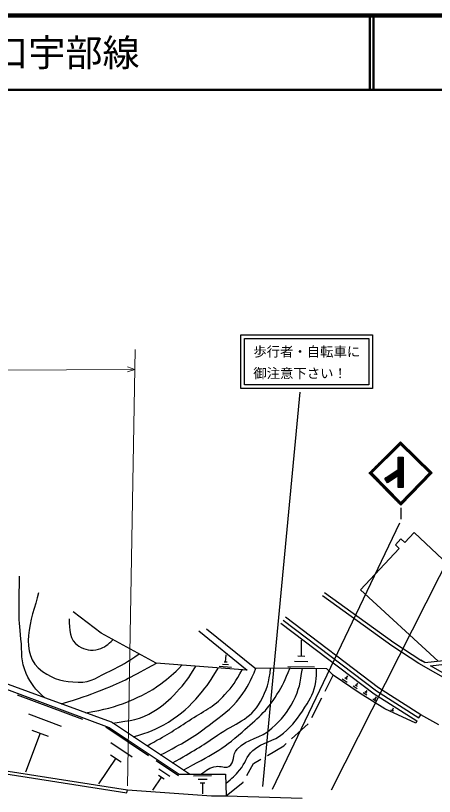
# Model space of a CAD drawing. Units: millimetres, scale not verified. Extents: x 40000 to 680000, y 20000 to 380000.
# Drawn here: x 250028 to 306460, y 274758 to 380000 of the extents above; entities that cross this region are included whole.
import ezdxf
from ezdxf.enums import TextEntityAlignment as Align

# ---------------------------------------------------------------- set-up
doc = ezdxf.new("R2010")
doc.units = ezdxf.units.MM
doc.header["$LTSCALE"] = 1000
doc.linetypes.add('CHAIN', pattern=[18.5, 12, -1.5, 3.5, -1.5])
for name, color, linetype, lineweight in [('M-BGD', 7, 'Continuous', 25), ('M-BMK', 2, 'CHAIN', 13), ('M-STR-HTXT', 7, 'Continuous', 13), ('M-STR-STRC', 7, 'Continuous', 25), ('M-TTL', 2, 'Continuous', 140), ('M-TTL-LINE', 7, 'Continuous', 50)]:
    doc.layers.add(name, color=color, linetype=linetype, lineweight=lineweight)
doc.layers.add('M-TTL-TXT', color=7, linetype='Continuous')
doc.styles.add('ＭＳ ゴシック', font='')
doc.styles.get('ＭＳ ゴシック').set_extended_font_data('MS Gothic')

msp = doc.modelspace()

# ---------------------------------------------------------------- hatches: boundary and pattern name
at = {"layer": 'M-STR-STRC'}
h = msp.add_hatch(dxfattribs=at)
h.set_pattern_fill('USER', color=256, style=0, pattern_type=2)
h.set_pattern_definition([(269.5131, (301909, 322529), (199.9928, -1.6994), []), (269.5131, (301926, 312837), (199.9928, -1.6994), [])])
h.paths.add_polyline_path([(301909, 322529), (297655, 318347), (301924, 314008), (306177, 318362), (301909, 322529), (301910, 322180), (298014, 318351), (301924, 314364), (305817, 318365), (301910, 322180)])
h = msp.add_hatch(dxfattribs=at)
h.set_pattern_fill('USER', color=256, style=0, pattern_type=2)
h.set_pattern_definition([(45.1025, (302269, 316400), (-141.674, 141.168), []), (45.1025, (302269, 316541), (-141.674, 141.168), [])])
h.paths.add_polyline_path([(302269, 316400), (302262, 320475), (301564, 320474), (301567, 318815), (299762, 317627), (300146, 317044), (301568, 317981), (301571, 316399)])

# ---------------------------------------------------------------- linework, layer by layer
at = {"layer": 'M-BGD'}
for p, q in [((301213, 308672), (301955, 309460)), ((301955, 309460), (302473, 308972)), ((302473, 308972), (303745, 310322)), ((303745, 310322), (307600, 306690)), ((301731, 308184), (301213, 308672)), ((296484, 302616), (301731, 308184)), ((306956, 292994), (296484, 302616)), ((300705, 295054), (291371, 301802)), ((261553, 296746), (257787, 299657)), ((298930, 289405), (286381, 298913)), ((274707, 297073), (281227, 291755)), ((282272, 292060), (275753, 297311)), ((268947, 292711), (261553, 296746)), ((288531, 293635), (288558, 295812)), ((304380, 292669), (300705, 295054)), ((278331, 292848), (278409, 293842)), ((288985, 293630), (288078, 293641)), ((281227, 291755), (268947, 292711)), ((278539, 292831), (278124, 292864)), ((289429, 292898), (287615, 292921)), ((311110, 288845), (304380, 292669)), ((305187, 292783), (304626, 293102)), ((305187, 292783), (309494, 293296)), ((279109, 292120), (277451, 292249)), ((278720, 292484), (277891, 292548)), ((291953, 291943), (282272, 292060)), ((290327, 292162), (286700, 292206)), ((292841, 291115), (291953, 291943)), ((311332, 289292), (305917, 292368)), ((262944, 284754), (246844, 290626)), ((291746, 288936), (292841, 291115)), ((296445, 288611), (292841, 291115)), ((294708, 290129), (294034, 290571)), ((294716, 290509), (294379, 290730)), ((294548, 290619), (294813, 291024)), ((246780, 289946), (262632, 284056)), ((296071, 289235), (295494, 289614)), ((296078, 289561), (295790, 289750)), ((295934, 289656), (296161, 290002)), ((250230, 288451), (259043, 285177)), ((299788, 286560), (296445, 288611)), ((297348, 288398), (296860, 288718)), ((297354, 288673), (297110, 288833)), ((297232, 288753), (297424, 289046)), ((304637, 285761), (298930, 289405)), ((289954, 285374), (291298, 288046)), ((298588, 287585), (298154, 287870)), ((298593, 287830), (298376, 287972)), ((298485, 287901), (298655, 288161)), ((303940, 284611), (299788, 286560)), ((300975, 286223), (300597, 286400)), ((300786, 286312), (300963, 286689)), ((251779, 285870), (256185, 284233)), ((304369, 285341), (304637, 285761)), ((307079, 284383), (304637, 285761)), ((273447, 277742), (262944, 284754)), ((287224, 282533), (289463, 284516)), ((304101, 284921), (303940, 284611)), ((253327, 283289), (251362, 278001)), ((252225, 283698), (254428, 282880)), ((262185, 284115), (267936, 280272)), ((262632, 284056), (272089, 277737)), ((262854, 282004), (265730, 280082)), ((283951, 280283), (286160, 281592)), ((286160, 281592), (286477, 281873)), ((262804, 280373), (264242, 279412)), ((263523, 279893), (261218, 276442)), ((268974, 279578), (271969, 277577)), ((281188, 277596), (282079, 279174)), ((282079, 279174), (283094, 279775)), ((246157, 278619), (265087, 275652)), ((269323, 278479), (270820, 277479)), ((269671, 277380), (268470, 275583)), ((269297, 277630), (270045, 277130)), ((272089, 277737), (278331, 277760)), ((273999, 277545), (276423, 277554)), ((274607, 277062), (275819, 277066)), ((278331, 277760), (278403, 274813)), ((274911, 276578), (275518, 276580)), ((275215, 276579), (275220, 275124)), ((278403, 274813), (280677, 276693)), ((280677, 276693), (280697, 276728)), ((265025, 275258), (265087, 275652)), ((265087, 275652), (276427, 274839)), ((276427, 274839), (278403, 274813)), ((278403, 274813), (288651, 274497))]:
    msp.add_line(p, q, dxfattribs=at)
for points in [[(305187, 292783), (304639, 293095), (300987, 295466), (291663, 302206)], [(285779, 298118), (298360, 288586), (304101, 284921)], [(286080, 298516), (298645, 288995), (304369, 285341)], [(305917, 292368), (309727, 292822), (314463, 297663)], [(215769, 281121), (246107, 278224), (265025, 275258)]]:
    msp.add_lwpolyline(points, dxfattribs=at)
for points, knots in [([(253946, 288036), (252683, 289252), (252107, 289861), (251440, 291335), (250688, 292998), (250949, 294142), (250747, 295955), (250380, 299245), (250487, 300455), (250561, 304427)], [0, 0, 0, 0, 1, 1, 1, 2, 2, 2, 3, 3, 3, 3]), ([(253132, 302207), (252145, 298628), (250275, 293989), (253664, 291596), (255263, 290468), (256505, 290226), (258459, 290150), (260266, 290080), (261185, 290928), (262821, 291698), (264396, 292439), (264961, 292813), (266661, 293958)], [0, 0, 0, 0, 1, 1, 1, 2, 2, 2, 3, 3, 3, 4, 4, 4, 4]), ([(257246, 298705), (257310, 297284), (257235, 295818), (258536, 295028), (259433, 294483), (260174, 294339), (261190, 294605), (262070, 294835), (262489, 295217), (263136, 295882)], [0, 0, 0, 0, 1, 1, 1, 2, 2, 2, 3, 3, 3, 3]), ([(256165, 287227), (258801, 288014), (259583, 288285), (261713, 289129), (264667, 290299), (265662, 290892), (269019, 292706)], [0, 0, 0, 0, 1, 1, 1, 2, 2, 2, 2]), ([(259476, 286019), (262176, 286539), (263139, 286676), (265314, 287598), (267061, 288339), (268055, 288790), (269585, 289913), (270784, 290793), (271225, 291198), (272435, 292440)], [0, 0, 0, 0, 1, 1, 1, 2, 2, 2, 3, 3, 3, 3]), ([(263118, 284638), (265579, 285011), (266727, 285065), (268650, 286232), (269989, 287044), (270640, 287676), (271726, 288804), (272906, 290030), (273268, 290623), (274333, 292292)], [0, 0, 0, 0, 1, 1, 1, 2, 2, 2, 3, 3, 3, 3]), ([(265881, 282793), (268060, 283454), (268907, 283734), (270621, 284780), (272481, 285916), (273392, 286811), (274808, 288468), (275920, 289770), (276307, 290347), (277323, 292059)], [0, 0, 0, 0, 1, 1, 1, 2, 2, 2, 3, 3, 3, 3]), ([(267737, 281554), (270450, 283101), (271223, 283533), (273359, 284956), (275312, 286258), (276665, 286725), (278231, 288474), (279291, 289658), (279695, 290233), (280569, 291806)], [0, 0, 0, 0, 1, 1, 1, 2, 2, 2, 3, 3, 3, 3]), ([(269553, 280342), (272674, 282017), (273736, 282513), (276099, 284362), (277832, 285719), (278977, 286365), (280285, 288135), (281322, 289538), (281668, 290236), (282421, 292059)], [0, 0, 0, 0, 1, 1, 1, 2, 2, 2, 3, 3, 3, 3]), ([(271152, 279274), (274067, 280921), (274929, 281414), (277213, 282995), (279583, 284635), (281640, 285014), (283025, 287541), (283906, 289150), (284180, 290114), (284392, 292035)], [0, 0, 0, 0, 1, 1, 1, 2, 2, 2, 3, 3, 3, 3]), ([(272613, 278299), (276377, 280330), (277795, 280972), (280550, 283429), (282563, 285223), (283855, 286178), (285248, 288486), (286037, 289794), (286345, 290368), (286959, 292003)], [0, 0, 0, 0, 1, 1, 1, 2, 2, 2, 3, 3, 3, 3]), ([(274998, 277748), (275798, 278319), (276164, 278637), (277050, 278801), (277707, 278923), (278178, 278479), (278761, 278804), (279636, 279292), (279182, 280389), (279870, 281117), (281342, 282676), (283009, 282482), (284571, 283949), (285907, 285204), (286659, 285994), (287474, 287634), (288259, 289212), (288391, 290043), (288674, 291983)], [0, 0, 0, 0, 1, 1, 1, 2, 2, 2, 3, 3, 3, 4, 4, 4, 5, 5, 5, 6, 6, 6, 6]), ([(278362, 276486), (279264, 277257), (279555, 277529), (280217, 278294), (281036, 279240), (281079, 280112), (282009, 280950), (283378, 282181), (284712, 282073), (286113, 283268), (287468, 284423), (288050, 285286), (289016, 286781), (289805, 288002), (290257, 288769), (290465, 290207), (290563, 290886), (290601, 291188), (290556, 291960)], [0, 0, 0, 0, 1, 1, 1, 2, 2, 2, 3, 3, 3, 4, 4, 4, 5, 5, 5, 6, 6, 6, 6])]:
    msp.add_open_spline(points, degree=3, knots=knots, dxfattribs=at)
at = {"layer": 'M-BMK'}
for centre, radius, start, end in [((362903, 1703155), 1435825, 258.11847, 266.2113), ((324104, 1134716), 866066, 266.2876, 280.26879)]:
    msp.add_arc(centre, radius, start, end, dxfattribs=at)
at = {"layer": 'M-STR-HTXT'}
for p, q in [((266147, 334983), (265113, 276195)), ((266100, 332319), (265102, 332663)), ((266100, 332319), (218101, 332053)), ((266100, 332319), (265105, 331965))]:
    msp.add_line(p, q, dxfattribs=at)
at = {"layer": 'M-STR-STRC'}
for p, q in [((288309, 329238), (283309, 276110)), ((301909, 322529), (297655, 318347)), ((301910, 322180), (298014, 318351)), ((306177, 318362), (301909, 322529)), ((305817, 318365), (301910, 322180)), ((315803, 321624), (292557, 275614)), ((301564, 320474), (302262, 320475)), ((301567, 318815), (301564, 320474)), ((302262, 320475), (302269, 316400)), ((297655, 318347), (301924, 314008)), ((298014, 318351), (301924, 314364)), ((299762, 317627), (301567, 318815)), ((301568, 317981), (300146, 317044)), ((301571, 316399), (301568, 317981)), ((301924, 314364), (305817, 318365)), ((301924, 314008), (306177, 318362)), ((300146, 317044), (299762, 317627)), ((302269, 316400), (301571, 316399)), ((301925, 313652), (301928, 312137)), ((284636, 275728), (301814, 311650))]:
    msp.add_line(p, q, dxfattribs=at)
for points in [[(280374, 329718), (280374, 336968), (298143, 336968), (298143, 329718)], [(280874, 330218), (280874, 336468), (297643, 336468), (297643, 330218)]]:
    msp.add_lwpolyline(points, close=True, dxfattribs=at)
at = {"layer": 'M-TTL'}
msp.add_line((680000, 380000), (40000, 380000), dxfattribs=at)
at = {"layer": 'M-TTL-LINE'}
for p, q in [((297750, 380000), (297750, 370000)), ((298250, 380000), (298250, 370000)), ((40000, 370000), (680000, 370000))]:
    msp.add_line(p, q, dxfattribs=at)

# ---------------------------------------------------------------- texts
at = {"layer": 'M-STR-STRC', "style": 'ＭＳ ゴシック'}
for s, p in [('歩行者・自転車に', (282059, 334707)), ('御注意下さい！', (282059, 331790))]:
    msp.add_text(s, height=1320, dxfattribs=at).set_placement(p, align=Align.MIDDLE_LEFT)
at = {"layer": 'M-TTL-TXT', "style": 'ＭＳ ゴシック'}
msp.add_text('主要地方道山口宇部線', height=3666, dxfattribs=at).set_placement((216734, 375000), align=Align.MIDDLE_LEFT)

doc.saveas('drawing.dxf')
